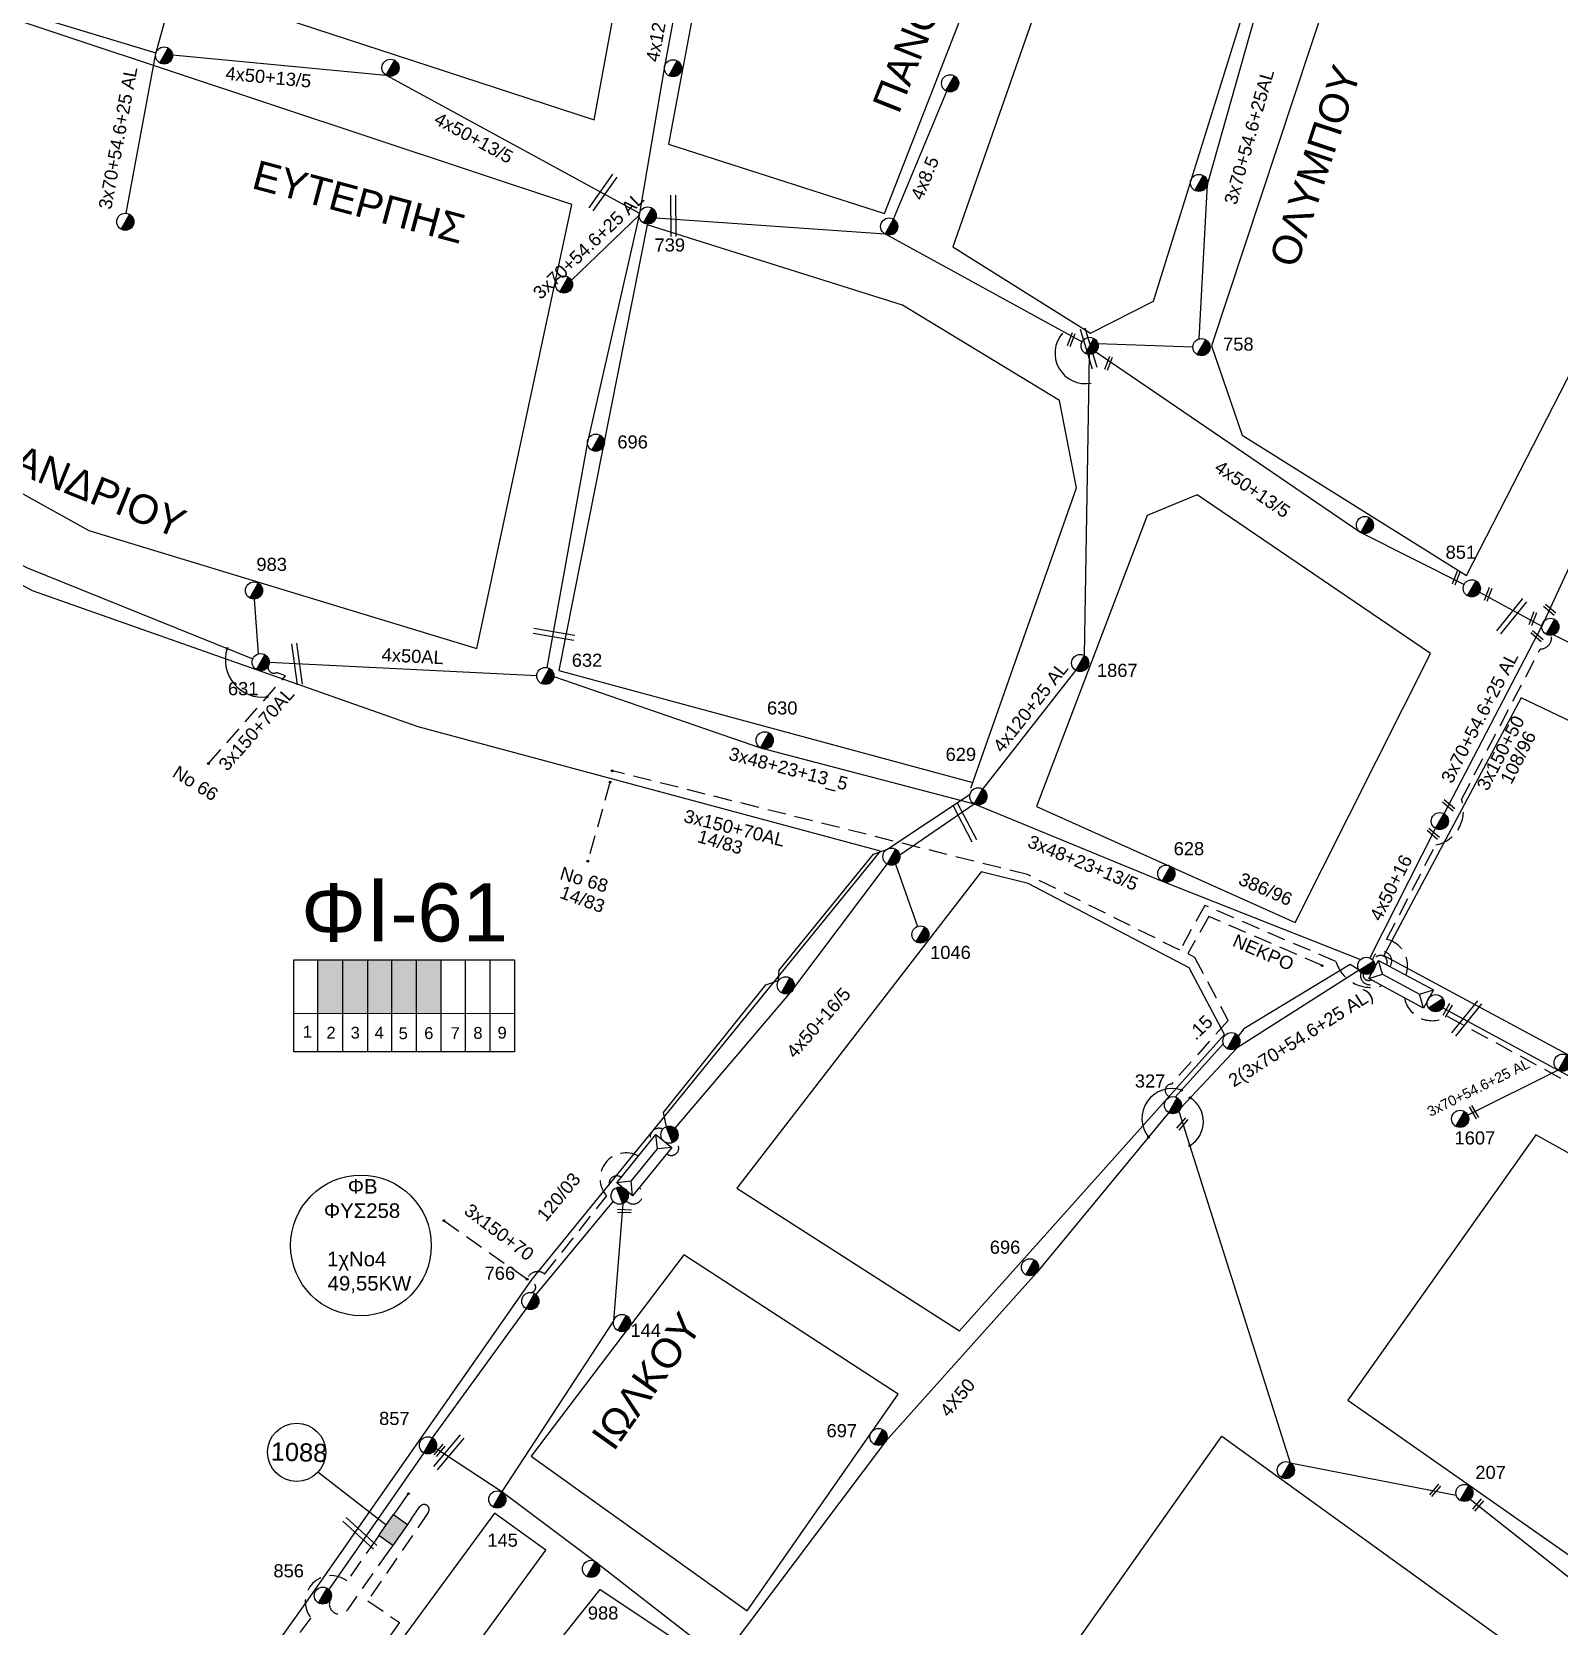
# Model space of a CAD drawing. Header units: millimetres. Extents: x 7477 to 9676, y 1828 to 2857.
# Drawn here: x 7899.8 to 8109.8, y 2323.8 to 2543 of the extents above; entities that cross this region are included whole.
import ezdxf
from ezdxf.enums import TextEntityAlignment as Align

# ---------------------------------------------------------------- set-up
doc = ezdxf.new("R2010")
doc.units = ezdxf.units.MM
doc.linetypes.add('DASHED', pattern=[19.05, 12.7, -6.35])
for name, color, linetype, lineweight in [('3x150+50', 7, 'Continuous', 30), ('3x150+50 XLPE', 7, 'SYN_LINE', 30), ('3x150+70AL', 7, 'DASHED', 30), ('3x48+23', 7, 'Continuous', 30), ('3x48+23+13_5', 7, 'Continuous', 30), ('3X48+38', 7, 'Continuous', 30), ('3x50+35+13_5', 7, 'Continuous', 30), ('3x70+54.6+25 AL', 7, 'SYN_LINE', 30), ('3x82+57+13_5', 7, 'Continuous', 30), ('4x120+25 AL', 7, 'SYN_LINE', 30), ('4x16', 7, 'Continuous', 30), ('4x50', 7, 'Continuous', 30), ('4x50+13_5', 7, 'Continuous', 30), ('4x50+16', 7, 'Continuous', 30), ('4x50+16_5', 7, 'Continuous', 30), ('4x50AL', 7, 'Continuous', 30), ('4x8.5', 7, 'Continuous', 30), ('text διευθύνσεων', 250, 'Continuous', 30), ('ΝΕΚΡΟ', 7, 'DASHED', 30), ('Υπόβαθρο ΔΕΗ', 7, 'Continuous', 30)]:
    doc.layers.add(name, color=color, linetype=linetype, lineweight=lineweight)
for name, color, linetype in [('Link Box 4 Διευθύνσεων', 7, 'Continuous'), ('Pillar OTE', 7, 'Continuous'), ('TEXT ΚΑΛΩΔΙΩΝ', 7, 'Continuous'), ('Άγνωστα', 7, 'Continuous'), ('ΑΓΝΩΣΤΟ ΥΠΟΓΕΙΟ ΚΑΛΩΔΙΟ', 7, 'DASHED'), ('Καλώδια ΧΤ   3x150AL+50CU', 7, 'DASHED'), ('Μηχανική τομή', 7, 'Continuous'), ('Στύλος ΦΜ', 7, 'Continuous'), ('Στύλος ΦΜ @ 1', 7, 'Continuous'), ('Συνδέσεις', 7, 'Continuous'), ('Τομή', 7, 'Continuous'), ('Υποσταθμός εναέριος 2 στύλων', 7, 'Continuous'), ('Υποσταθμός πόλεως', 7, 'Continuous')]:
    doc.layers.add(name, color=color, linetype=linetype)
doc.styles.add('arial', font='ARIAL.TTF')
doc.styles.get("Standard").update_dxf_attribs({"font": 'ARIAL.TTF'})
doc.linetypes.add('SYN_LINE', pattern='A,0.5,-0.0001,["/\\/\\/\\/",Standard,S=0.1,R=0,X=0,Y=-0.05],-0.25', length=0.7501)

# ---------------------------------------------------------------- blocks, each defined once
blk = doc.blocks.new('ΥΠΑΡΧΩΝ ΤΣΙΜΕΝΤΕΝΙΟΣ ΣΤΥΛΟΣ')
at = {"layer": 'Στύλος ΦΜ'}
blk.add_hatch(color=7, dxfattribs=at).paths.add_polyline_path([(-1.29, -2.28, 0.574793), (2.62, 0, 0.268822), (1.3, 2.27)])
at = {"layer": 'Στύλος ΦΜ', "color": 7}
blk.add_line((-1.29, -2.28), (1.3, 2.27), dxfattribs=at)
blk.add_circle((0, 0), 2.62, dxfattribs=at)
at = {"layer": 'Στύλος ΦΜ', "flags": 4}
for tag, p in [('ΑΡΙΘΜΟΣ', (-4.68, 8.05)), ('ΤΥΠΟΣ', (-4.91, 3.03))]:
    blk.add_attdef(tag, p, '', height=4, dxfattribs=at)
blk = doc.blocks.new('LINK BOX 4 ΑΝΑΧΩΡΗΣΕΩΝ')
at = {"layer": 'Link Box 4 Διευθύνσεων', "ltscale": 40}
blk.add_hatch(color=256, dxfattribs=at).paths.add_polyline_path([(-3.54, 0), (-3.54, -4.67), (3.54, -4.67), (3.54, 0)])
for p, q in [((-3.54, 0), (-5.33, 0)), ((5.33, 0), (3.54, 0)), ((-3.54, -4.67), (-5.33, -4.67)), ((5.33, -4.67), (3.54, -4.67))]:
    blk.add_line(p, q, dxfattribs=at)
blk.add_lwpolyline([(-3.54, -4.67), (-3.54, 0), (3.54, 0), (3.54, -4.67)], close=True, dxfattribs=at)
blk = doc.blocks.new('ΥΠΟΣΤΑΘΜΟΣ ΕΝΑΕΡΙΟΣ ΕΠΙ 2 ΣΤΥΛΩΝ')
at = {"layer": 'Υποσταθμός εναέριος 2 στύλων', "linetype": 'Continuous'}
for points in [[(-11.97, -2.11, 0.574793), (-8.45, -0.07, 0.268822), (-9.64, 1.98)], [(9.68, -2.15, 0.574793), (13.19, -0.1, 0.268822), (12.01, 1.95)]]:
    blk.add_hatch(color=256, dxfattribs=at).paths.add_polyline_path(points)
for p, q in [((-11.97, -2.11), (-9.64, 1.98)), ((9.68, -2.15), (12.01, 1.95))]:
    blk.add_line(p, q, dxfattribs=at)
for centre in [(-10.81, -0.07), (10.84, -0.1)]:
    blk.add_circle(centre, 2.36, dxfattribs=at)
at = {"layer": 'Υποσταθμός πόλεως', "linetype": 'Continuous', "ltscale": 40}
blk.add_lwpolyline([(-8.57, 2.82), (8.57, 2.82), (8.57, -2.82), (-8.57, -2.82)], close=True, dxfattribs=at)
for points in [[(-5.75, 0), (-8.57, 2.82)], [(-8.57, -2.82), (-5.75, 0)], [(-5.75, 0), (5.75, 0)], [(5.75, 0), (8.57, 2.82)], [(8.57, -2.82), (5.75, 0)]]:
    blk.add_lwpolyline(points, dxfattribs=at)
at = {"layer": 'Υποσταθμός εναέριος 2 στύλων', "ltscale": 40, "flags": 1}
for tag, p in [('ΜΕΤΑΣΧΗΜΑΤΙΣΜΟΣ', (14.09, 2.51)), ('ΙΣΧΥΣ', (14.07, -0.28)), ('ΑΡΙΘΜΟΣ', (14.19, -3))]:
    blk.add_attdef(tag, p, '', height=1.8, dxfattribs=at)
blk = doc.blocks.new('ΤΟΜΗ')
at = {"layer": 'Τομή', "ltscale": 40}
for p, q in [((-5.68, 0), (17.06, 0)), ((-5.68, -2.77), (17.06, -2.77))]:
    blk.add_line(p, q, dxfattribs=at)
blk = doc.blocks.new('_ΣΥΝΔΕΣΗ')
at = {"layer": 'Συνδέσεις', "linetype": 'SYN_LINE', "ltscale": 40}
blk.add_hatch(color=256, dxfattribs=at).paths.add_polyline_path([(0.5, -0.01, 1), (-0.5, -0.01, 1)])
at = {"layer": 'Συνδέσεις'}
blk.add_circle((0, -0.01), 0.5, dxfattribs=at)
blk = doc.blocks.new('ΜΗΧΑΝΙΚΗ ΤΟΜΗ')
at = {"layer": 'Μηχανική τομή', "ltscale": 40}
for p, q in [((-1.89, 0.78), (5.69, 0.78)), ((-1.89, -0.77), (5.69, -0.77))]:
    blk.add_line(p, q, dxfattribs=at)

msp = doc.modelspace()

# ---------------------------------------------------------------- hatches: boundary and pattern name
at = {"layer": 'Καλώδια ΧΤ   3x150AL+50CU', "linetype": 'DASHED', "lineweight": -3, "ltscale": 0.2}
h = msp.add_hatch(color=151, dxfattribs=at)
h.dxf.hatch_style = 1
h.paths.add_polyline_path([(7942.62, 2415.44), (7939.18, 2415.44), (7939.18, 2408.08), (7942.62, 2408.08)])
h = msp.add_hatch(color=62, dxfattribs=at)
h.dxf.hatch_style = 1
h.paths.add_polyline_path([(7942.62, 2408.08), (7946.06, 2408.07), (7946.06, 2415.44), (7942.62, 2415.44)])
h = msp.add_hatch(color=27, dxfattribs=at)
h.dxf.hatch_style = 1
h.paths.add_polyline_path([(7949.36, 2415.44), (7946.06, 2415.44), (7946.06, 2408.07), (7949.36, 2408.07)])
h = msp.add_hatch(color=1, dxfattribs=at)
h.dxf.hatch_style = 1
h.paths.add_polyline_path([(7952.66, 2415.44), (7949.36, 2415.44), (7949.36, 2408.07), (7952.65, 2408.07)])
h = msp.add_hatch(color=173, dxfattribs=at)
h.dxf.hatch_style = 1
h.paths.add_polyline_path([(7956.04, 2415.43), (7952.74, 2415.43), (7952.74, 2408.07), (7956.04, 2408.06)])

# ---------------------------------------------------------------- linework, layer by layer
at = {"lineweight": -3, "ltscale": 0.2}
msp.add_circle((7945.09, 2376.16), 9.67, dxfattribs=at)
at = {"layer": '3x150+50', "color": 133, "linetype": 'DASHED', "lineweight": -3, "ltscale": 0.2}
for points in [[(8088.77, 2413.32, 0.450208), (8086.12, 2418.25), (8092.87, 2431.23, 0.457337), (8096.41, 2437.49), (8107.25, 2458.17, 0.462716), (8108.79, 2460.05, -164.049688)], [(7979.76, 2383.74, -1.059766), (7980.87, 2385.53, -114.176602)]]:
    msp.add_lwpolyline(points, format="xyb", dxfattribs=at)
at = {"layer": '3x150+50', "color": 173, "linetype": 'DASHED', "lineweight": -3, "ltscale": 0.2}
msp.add_lwpolyline([(7986.62, 2392.15, 0.68891), (7984.94, 2390.52, -1.008175)], format="xyb", dxfattribs=at)
at = {"layer": '3x150+50', "color": 62, "linetype": 'DASHED', "lineweight": -3, "ltscale": 0.2}
msp.add_lwpolyline([(7988.23, 2390.45, -1.11274), (7987.13, 2388.76, 1.129563)], format="xyb", dxfattribs=at)
at = {"layer": '3x150+50', "color": 1, "linetype": 'DASHED', "lineweight": -3, "ltscale": 0.2}
msp.add_lwpolyline([(7967.94, 2371.53, -0.518515), (7970.35, 2372.22), (7978.88, 2382.96, -0.843403), (7983.25, 2388.45, -2888.300297)], format="xyb", dxfattribs=at)
at = {"layer": '3x150+50', "color": 27, "linetype": 'DASHED', "lineweight": -3, "ltscale": 0.2}
msp.add_lwpolyline([(7981.59, 2382.26, 1.060525), (7983.35, 2384.11, 16.792391)], format="xyb", dxfattribs=at)
at = {"layer": '3x150+50 XLPE', "color": 151, "linetype": 'DASHED', "lineweight": -3, "ltscale": 0.2}
msp.add_lwpolyline([(7950.1, 2339.87), (7951.62, 2342.03)], dxfattribs=at)
for points in [[(7952.01, 2338.53), (7953.21, 2340.24, -1), (7954.34, 2339.44), (7946.03, 2327.3), (7950.38, 2324.32), (7935.82, 2303.56), (7948.42, 2295.31, 0.932614), (7949.68, 2292.9, -52.608894)], [(7948.94, 2334.17), (7943.22, 2326.06, -0.914851), (7940.87, 2327.42, 5.668323)]]:
    msp.add_lwpolyline(points, format="xyb", dxfattribs=at)
at = {"layer": '3x150+50 XLPE', "color": 6, "linetype": 'DASHED', "lineweight": -3, "ltscale": 0.2}
msp.add_lwpolyline([(7947.29, 2335.88), (7943.16, 2330.02, 0.882475), (7938.2, 2324.97), (7900.61, 2273.16), (7885.16, 2263.98), (7883.73, 2266.4), (7875.28, 2261.92), (7876.03, 2258.84, -0.510277), (7874.44, 2257.42, -1.541387)], format="xyb", dxfattribs=at)
at = {"layer": '3x150+70AL', "color": 133, "linetype": 'DASHED', "lineweight": -3, "ltscale": 0.2}
msp.add_lwpolyline([(7924.13, 2442.43), (7934.72, 2454.47), (7933.48, 2454.93, -0.63419), (7932.34, 2455.8, -3.760186)], format="xyb", dxfattribs=at)
at = {"layer": '3x150+70AL', "color": 1, "linetype": 'DASHED', "lineweight": -3, "ltscale": 0.2}
for points in [[(8085.5, 2411.88, -0.416334), (8079.14, 2415.2), (8061.11, 2422.92), (8057.69, 2416.74), (8036.76, 2427.15), (7979.67, 2441.41)], [(7956.47, 2379.58), (7969.01, 2370.78, -0.593147), (7968.42, 2369.69, -1.03177)]]:
    msp.add_lwpolyline(points, format="xyb", dxfattribs=at)
msp.add_lwpolyline([(7979.33, 2439.8), (7976.32, 2429.07)], dxfattribs=at)
at = {"layer": '3x150+70AL', "color": 5, "linetype": 'DASHED', "lineweight": -3, "ltscale": 0.2}
msp.add_lwpolyline([(8084.19, 2415.42, -1.285493), (8086.58, 2414.5, 85.798907)], format="xyb", dxfattribs=at)
at = {"layer": '3x150+70AL', "color": 2, "linetype": 'DASHED', "lineweight": -3, "ltscale": 0.2}
msp.add_lwpolyline([(8084.33, 2415.23, -1.129067), (8086.14, 2414.74, -0.91445)], format="xyb", dxfattribs=at)
at = {"layer": '3x150+70AL', "color": 27, "linetype": 'DASHED', "lineweight": -3, "ltscale": 0.2}
msp.add_lwpolyline([(8082.6, 2413.69, 0.783317), (8084.65, 2412.34, 0.070084)], format="xyb", dxfattribs=at)
at = {"layer": '3x150+70AL', "color": 6, "linetype": 'DASHED', "lineweight": -3, "ltscale": 0.2}
msp.add_lwpolyline([(8082.9, 2413.52, 0.627305), (8084.01, 2412.69, -0.600991)], format="xyb", dxfattribs=at)
at = {"layer": '3x48+23', "color": 133, "linetype": 'Continuous', "lineweight": -3, "ltscale": 0.2}
msp.add_lwpolyline([(7853.98, 2492.45), (7879.56, 2480.11), (7899.11, 2469.39), (7930.22, 2456.81)], dxfattribs=at)
at = {"layer": '3x48+23+13_5', "color": 6, "linetype": 'Continuous', "lineweight": -3, "ltscale": 0.2}
msp.add_lwpolyline([(7971.63, 2454.41), (8000.02, 2444.6), (8029.4, 2436.88), (8055.25, 2426.26), (8082.53, 2415.47)], dxfattribs=at)
at = {"layer": '3X48+38', "color": 27, "linetype": 'Continuous', "lineweight": -3, "ltscale": 0.2}
msp.add_lwpolyline([(8109.11, 2460.14), (8143.25, 2443.19), (8158.2, 2435.76), (8175.57, 2427.82), (8207.76, 2412.6), (8233.11, 2401.53)], dxfattribs=at)
at = {"layer": '3x50+35+13_5', "color": 85, "linetype": 'Continuous', "lineweight": -3, "ltscale": 0.2}
msp.add_lwpolyline([(8093.84, 2408.83), (8109.73, 2400.27), (8143.11, 2382.18), (8180.87, 2361.68), (8208.83, 2347.85)], dxfattribs=at)
at = {"layer": '3x70+54.6+25 AL', "color": 62, "linetype": 'SYN_LINE', "lineweight": -3, "ltscale": 15}
msp.add_lwpolyline([(7912.81, 2518.09), (7916.87, 2540.04), (7922.55, 2560.49), (7926.71, 2573.6)], dxfattribs=at)
at = {"layer": '3x70+54.6+25 AL', "color": 133, "linetype": 'SYN_LINE', "lineweight": -3, "ltscale": 15}
msp.add_lwpolyline([(8060.33, 2500.81), (8061.49, 2522.06), (8068.08, 2545.37)], dxfattribs=at)
at = {"layer": '3x70+54.6+25 AL', "color": 2, "linetype": 'SYN_LINE', "lineweight": -3, "ltscale": 15}
for points in [[(7974.02, 2508.91), (7983.35, 2517.84)], [(8082.34, 2413.99), (8065.55, 2403.35)]]:
    msp.add_lwpolyline(points, dxfattribs=at)
at = {"layer": '3x70+54.6+25 AL', "color": 27, "linetype": 'SYN_LINE', "lineweight": -3, "ltscale": 15}
for points in [[(8128.33, 2509.69), (8118.26, 2484.71), (8107.47, 2461.31)], [(8094.02, 2435.53), (8107.47, 2461.31)], [(7981.1, 2381.9), (7979.84, 2365.77), (7964.42, 2342.24)]]:
    msp.add_lwpolyline(points, dxfattribs=at)
at = {"layer": '3x70+54.6+25 AL', "color": 5, "linetype": 'SYN_LINE', "lineweight": -3, "ltscale": 15}
msp.add_lwpolyline([(8082.34, 2413.99), (8081.09, 2414.77), (8066.5, 2405.93), (8065.72, 2404.94)], dxfattribs=at)
at = {"layer": '3x70+54.6+25 AL', "color": 5, "linetype": 'SYN_LINE', "lineweight": -3, "ltscale": 10}
msp.add_lwpolyline([(8063.66, 2403.87), (8057.08, 2396.58)], dxfattribs=at)
at = {"layer": '3x70+54.6+25 AL', "color": 2, "linetype": 'SYN_LINE', "lineweight": -3, "ltscale": 10}
msp.add_lwpolyline([(8065.55, 2403.35), (8065.55, 2403.35), (8057.88, 2395.13)], dxfattribs=at)
at = {"layer": '3x70+54.6+25 AL', "color": 85, "linetype": 'SYN_LINE', "lineweight": -3, "ltscale": 15}
msp.add_lwpolyline([(8109.73, 2400.27), (8097.29, 2394.09)], dxfattribs=at)
at = {"layer": '3x82+57+13_5', "color": 2, "linetype": 'Continuous', "lineweight": -3, "ltscale": 0.2}
for points in [[(8057.57, 2394.61), (8072.84, 2346.27), (8095.68, 2341.81)], [(8097.63, 2341.28), (8119.68, 2323.81)]]:
    msp.add_lwpolyline(points, dxfattribs=at)
at = {"layer": '3x82+57+13_5', "color": 27, "linetype": 'Continuous', "lineweight": -3, "ltscale": 0.2}
msp.add_lwpolyline([(7955.41, 2348.26), (7964.47, 2342.32), (7977.3, 2332.71), (7993.82, 2319.81)], dxfattribs=at)
at = {"layer": '4x120+25 AL', "color": 2, "linetype": 'SYN_LINE', "lineweight": -3, "ltscale": 15}
for points in [[(7995.96, 2581.65), (7992.64, 2569.4), (7989.89, 2554.85), (7986.84, 2538.26), (7983.35, 2517.84)], [(7983.35, 2517.84), (7976.23, 2486.62), (7970.66, 2455.63)]]:
    msp.add_lwpolyline(points, dxfattribs=at)
at = {"layer": '4x120+25 AL', "color": 133, "linetype": 'SYN_LINE', "lineweight": -3, "ltscale": 15}
msp.add_lwpolyline([(8046.42, 2500.2), (8059.48, 2499.72)], dxfattribs=at)
at = {"layer": '4x120+25 AL', "color": 173, "linetype": 'SYN_LINE', "lineweight": -3, "ltscale": 15}
for points in [[(8044.58, 2457.26), (8045.27, 2498.68)], [(8030.58, 2438.92), (8043.41, 2455.22)], [(7987.09, 2392.48), (7986.69, 2394.43), (8000.75, 2412.01), (8002.51, 2412.57), (8002.61, 2414), (8015.57, 2429.95), (8017.4, 2430.62), (8028.84, 2438.22)]]:
    msp.add_lwpolyline(points, dxfattribs=at)
at = {"layer": '4x16', "color": 62, "linetype": 'Continuous', "lineweight": -3, "ltscale": 0.2}
msp.add_lwpolyline([(8018.58, 2428.58), (8021.62, 2420.02)], dxfattribs=at)
at = {"layer": '4x50', "color": 5, "linetype": 'Continuous', "lineweight": -3, "ltscale": 0.2}
msp.add_lwpolyline([(8056.16, 2394.42), (8037.99, 2372.41), (8017.24, 2349.18), (7995.32, 2320.11)], dxfattribs=at)
at = {"layer": '4x50+13_5', "color": 62, "linetype": 'Continuous', "lineweight": -3, "ltscale": 0.2}
for points in [[(7891.62, 2547.82), (7916.9, 2540.17)], [(7919.2, 2539.87), (7948.57, 2537.07), (7983.39, 2518.12)]]:
    msp.add_lwpolyline(points, dxfattribs=at)
at = {"layer": '4x50+13_5', "color": 173, "linetype": 'Continuous', "lineweight": -3, "ltscale": 0.2}
msp.add_lwpolyline([(7985.65, 2517.45), (8017.15, 2515.24), (8044.26, 2500.42)], dxfattribs=at)
at = {"layer": '4x50+13_5', "color": 133, "linetype": 'Continuous', "lineweight": -3, "ltscale": 0.2}
for points in [[(8046.15, 2499.05), (8082.56, 2474.2), (8096.78, 2467.04)], [(8098.89, 2465.98), (8107.47, 2461.31)]]:
    msp.add_lwpolyline(points, dxfattribs=at)
at = {"layer": '4x50+13_5', "color": 151, "linetype": 'Continuous', "lineweight": -3, "ltscale": 0.2}
for points in [[(7979.75, 2382.26), (7969.14, 2369.42)], [(7967.81, 2367.49), (7954.9, 2349.71)], [(7953.73, 2347.66), (7940.67, 2328.86)]]:
    msp.add_lwpolyline(points, dxfattribs=at)
at = {"layer": '4x50+16', "color": 27, "linetype": 'Continuous', "lineweight": -3, "ltscale": 0.2}
msp.add_lwpolyline([(8083.82, 2415.68), (8092.86, 2433.49)], dxfattribs=at)
at = {"layer": '4x50+16_5', "color": 62, "linetype": 'Continuous', "lineweight": -3, "ltscale": 0.2}
for points in [[(8019.18, 2429.88), (8029.4, 2436.88)], [(7988.29, 2392.27), (8004.21, 2410.99), (8017.45, 2428.6)]]:
    msp.add_lwpolyline(points, dxfattribs=at)
at = {"layer": '4x50AL', "color": 133, "linetype": 'Continuous', "lineweight": -3, "ltscale": 0.2}
msp.add_lwpolyline([(7931.02, 2457.51), (7930.46, 2465.03)], dxfattribs=at)
at = {"layer": '4x50AL', "color": 6, "linetype": 'Continuous', "lineweight": -3, "ltscale": 0.2}
msp.add_lwpolyline([(7932.49, 2456.38), (7969.28, 2454.53)], dxfattribs=at)
at = {"layer": '4x8.5', "color": 173, "linetype": 'Continuous', "lineweight": -3, "ltscale": 0.2}
msp.add_lwpolyline([(8018.31, 2517.28), (8025.65, 2534.87)], dxfattribs=at)
at = {"layer": 'Pillar OTE', "lineweight": -3, "ltscale": 40}
for points in [[(7935.85, 2402.8), (7935.85, 2415.44), (7966.19, 2415.44), (7966.19, 2402.77), (7935.85, 2402.8)], [(7939.18, 2402.8), (7939.18, 2415.44)], [(7942.62, 2402.8), (7942.62, 2415.44)], [(7946.06, 2402.79), (7946.06, 2415.44)], [(7949.36, 2402.79), (7949.36, 2415.44)], [(7952.74, 2402.79), (7952.74, 2415.44)], [(7956.14, 2402.78), (7956.14, 2415.44)], [(7959.48, 2402.78), (7959.48, 2415.44)], [(7962.87, 2402.78), (7962.87, 2415.44)], [(7935.85, 2408.08), (7966.19, 2408.05)]]:
    msp.add_lwpolyline(points, dxfattribs=at)
at = {"layer": 'Άγνωστα', "linetype": 'Continuous', "ltscale": 0.2}
msp.add_arc((8044.7, 2498.85), 4.18, 138.6156, 280.9018, dxfattribs=at)
at = {"layer": 'ΑΓΝΩΣΤΟ ΥΠΟΓΕΙΟ ΚΑΛΩΔΙΟ', "color": 85, "linetype": 'DASHED', "lineweight": -3, "ltscale": 0.2}
msp.add_lwpolyline([(8088.58, 2410.22, 0.538103), (8094.44, 2407.69), (8140.13, 2382.79, 0.535113), (8143.11, 2382.18, -102.691025)], format="xyb", dxfattribs=at)
at = {"layer": 'ΝΕΚΡΟ', "color": 7, "linetype": 'DASHED', "lineweight": -3, "ltscale": 0.2}
msp.add_lwpolyline([(8077.26, 2414.63), (8061.67, 2421.41), (8058.8, 2416.29), (8059.69, 2415.81), (8064.31, 2407.12)], dxfattribs=at)
msp.add_lwpolyline([(8064.32, 2407.1), (8056.54, 2398.35, 0.958519), (8056.48, 2396.6, 5.139037)], format="xyb", dxfattribs=at)
at = {"layer": 'Υπόβαθρο ΔΕΗ', "lineweight": -3}
for points in [[(7986.9, 2583.9), (7985.39, 2585.39), (7984.31, 2587.05), (7982.75, 2589.71), (7981.67, 2592.17), (7981, 2594.26), (7980.75, 2595.58), (7980.21, 2597.65), (7906.89, 2628.08), (7906.89, 2628.08), (7901.69, 2625.18), (7904.61, 2613.14), (7893.47, 2558.32), (7977.17, 2530.94)], [(8142.23, 2568.01), (8011.97, 2589.43), (8008.52, 2586.67), (8004.2, 2583.84), (8002.21, 2582.91), (8001.51, 2582.65), (8000.11, 2582.11), (7999.26, 2581.88), (7997.49, 2581.6), (7997.49, 2581.6), (7987.37, 2527.59), (8017.06, 2518.04), (8033.74, 2560.75), (8080.09, 2554.47), (8062.06, 2499.88), (8066.25, 2487.58), (8097.1, 2468.27), (8137.57, 2547.19)], [(8067.07, 2547.83), (8039.58, 2550.95), (8026.49, 2513.46), (8045.39, 2501.62), (8054.08, 2506.01)], [(7974.07, 2519.29), (7891.41, 2546.75), (7884.67, 2512.61), (7864.14, 2498.62), (7907.69, 2474.48), (7961.01, 2458.23)], [(8016.51, 2430.38), (7952.95, 2447.48), (7899.95, 2466.19), (7899.95, 2466.19), (7853.52, 2491.55), (7853.52, 2491.55), (7810.4, 2465.02), (7885.73, 2265.95), (7899.67, 2273.81), (7937.48, 2326.92), (7968.65, 2371.5), (8016.51, 2430.38)], [(8092.16, 2457.55), (8060.07, 2479.39), (8053.18, 2476.55), (8037.96, 2436.5), (8073.57, 2420.58)], [(8230.25, 2391.49), (8104.64, 2451.47), (8085.75, 2416.04), (8208.87, 2349.76)], [(8058.95, 2414.34), (8036.82, 2425.92), (8030.37, 2427.55), (7996.76, 2384.02), (8027.4, 2364.4), (8063.83, 2405.16)], [(8139.67, 2372.96), (8106.66, 2391.36), (8080.79, 2354.9), (8111.23, 2333.56)], [(8018.97, 2355.72), (7989.49, 2374.87), (7968.51, 2347.19), (7998.18, 2325.92)], [(8063.45, 2349.91), (8102.54, 2321.72), (8069.72, 2275.14), (8030.23, 2302.86)], [(7893.18, 2243.8), (7897.08, 2232.91), (7944.23, 2298.26), (7970.53, 2334.27), (7963.45, 2339.34)], [(7959.61, 2305.86), (7951.15, 2294.64), (7968.19, 2282.66), (7992.85, 2318.89), (7977.96, 2328.87)]]:
    msp.add_lwpolyline(points, close=True, dxfattribs=at)
for points in [[(8028.94, 2439.05), (8043.48, 2480.34), (8041.14, 2492.36), (8019.55, 2505.45), (7984.45, 2516.5), (7972.31, 2455.2), (8029.21, 2439.8)], [(7948.57, 2337.7), (7939.16, 2344.97)]]:
    msp.add_lwpolyline(points, dxfattribs=at)
msp.add_circle((7936.26, 2347.72), 4, dxfattribs=at)
for centre, radius, start, end in [((7931.58, 2456.68), 5.14, 162.3395, 276.778), ((8056.6, 2393.61), 4.12, 71.1539, 218.5298), ((8057.08, 2393.19), 3.85, 300.9067, 58.0682)]:
    msp.add_arc(centre, radius, start, end, dxfattribs=at)

# ---------------------------------------------------------------- block references
at = {"layer": 'Link Box 4 Διευθύνσεων', "lineweight": -3, "xscale": 0.5, "yscale": 0.5, "zscale": 0.5, "rotation": 54.82563664688864}
msp.add_blockref('LINK BOX 4 ΑΝΑΧΩΡΗΣΕΩΝ', (7948.57, 2337.7), dxfattribs=at)
at = {"layer": 'Μηχανική τομή', "lineweight": -3, "zscale": 0.4999999999999997}
for p, xscale, yscale, rotation in [((8042.9, 2501.13), 0.2499999999999458, 0.2499999999999458, 248.9365260926364), ((8048.02, 2497.87), 0.2499999999999458, 0.2499999999999458, 248.9365260926364), ((8095.84, 2468.35), 0.2499999999999458, 0.2499999999999458, 248.9365260926364), ((8100.22, 2466.12), 0.2499999999999458, 0.2499999999999458, 248.9365260926364), ((8108.92, 2463.24), 0.2499999999999463, 0.2499999999999463, 139.9647023174005), ((8106.38, 2462.76), 0.2499999999999458, 0.2499999999999458, 248.9365260926364), ((8107.15, 2459.61), 0.2499999999999463, 0.2499999999999463, 139.9647023174005), ((8095.02, 2436.35), 0.2499999999999463, 0.2499999999999463, 139.9647023174005), ((8092.89, 2432.43), 0.2499999999999463, 0.2499999999999463, 139.9647023174005), ((8094.72, 2408.9), 0.2499999999999462, 0.2499999999999462, 240.3996471379264), ((8097.87, 2394.89), 0.2499999999999462, 0.2499999999999462, 300.799294275847), ((8058.32, 2393.23), 0.2499999999999463, 0.2499999999999463, 229.4170156467401), ((7980.85, 2380.93), 0.2499999999999462, 0.2499999999999462, 357.7660761901827), ((7956.19, 2348.34), 0.2499999999999463, 0.2499999999999463, 229.4170156467401), ((8093.09, 2342.84), 0.2499999999999463, 0.2499999999999463, 229.4170156467401), ((8098.98, 2340.83), 0.2499999999999463, 0.2499999999999463, 229.4170156467401)]:
    msp.add_blockref('ΜΗΧΑΝΙΚΗ ΤΟΜΗ', p, dxfattribs=dict(at, xscale=xscale, yscale=yscale, rotation=rotation))
at = {"layer": 'Στύλος ΦΜ @ 1', "lineweight": -3, "ltscale": 40, "xscale": 0.4499999999998181, "yscale": 0.4499999999998181, "zscale": 0.4499999999998181}
for p in [(7918.02, 2539.79), (7949.15, 2538.1), (7988, 2538.03), (8026.1, 2535.96), (8060.32, 2522.26), (7912.69, 2516.92), (8017.73, 2516.26), (7973.01, 2508.29), (8045.29, 2499.85), (8083.14, 2475.22), (8108.64, 2461.22), (8093.44, 2434.51), (8018.03, 2429.62), (8003.5, 2411.93), (8064.78, 2404.24), (8072.26, 2345.25)]:
    msp.add_blockref('ΥΠΑΡΧΩΝ ΤΣΙΜΕΝΤΕΝΙΟΣ ΣΤΥΛΟΣ', p, dxfattribs=at)
at = {"layer": 'Στύλος ΦΜ @ 1', "lineweight": -3, "ltscale": 40}
ref = msp.add_blockref('ΥΠΑΡΧΩΝ ΤΣΙΜΕΝΤΕΝΙΟΣ ΣΤΥΛΟΣ', (7984.52, 2517.78), dxfattribs=dict(at, xscale=0.4499999999998904, yscale=0.4499999999998904, zscale=0.4499999999998904))
ref.add_attrib('ΑΡΙΘΜΟΣ', '739', (7985.46, 2512.83), dxfattribs={"layer": 'Στύλος ΦΜ', "height": 1.8, "flags": 4})
ref = msp.add_blockref('ΥΠΑΡΧΩΝ ΤΣΙΜΕΝΤΕΝΙΟΣ ΣΤΥΛΟΣ', (8060.66, 2499.68), dxfattribs=dict(at, xscale=0.449999999999739, yscale=0.449999999999739, zscale=0.449999999999739))
ref.add_attrib('ΤΥΠΟΣ', '758', (8063.64, 2499.2), dxfattribs={"layer": 'Στύλος ΦΜ', "height": 1.8, "rotation": 360, "flags": 4})
ref = msp.add_blockref('ΥΠΑΡΧΩΝ ΤΣΙΜΕΝΤΕΝΙΟΣ ΣΤΥΛΟΣ', (7977.4, 2486.55), dxfattribs=dict(at, xscale=0.4499999999997679, yscale=0.4499999999997679, zscale=0.4499999999997679))
ref.add_attrib('ΤΥΠΟΣ', '696', (7980.35, 2485.75), dxfattribs={"layer": 'Στύλος ΦΜ', "height": 1.8, "flags": 4})
ref = msp.add_blockref('ΥΠΑΡΧΩΝ ΤΣΙΜΕΝΤΕΝΙΟΣ ΣΤΥΛΟΣ', (7930.38, 2466.21), dxfattribs=dict(at, xscale=0.4499999999998024, yscale=0.4499999999998024, zscale=0.4499999999998024))
ref.add_attrib('ΤΥΠΟΣ', '983', (7930.72, 2468.91), dxfattribs={"layer": 'Στύλος ΦΜ', "height": 1.8, "rotation": 360, "flags": 4})
ref = msp.add_blockref('ΥΠΑΡΧΩΝ ΤΣΙΜΕΝΤΕΝΙΟΣ ΣΤΥΛΟΣ', (8097.83, 2466.51), dxfattribs=dict(at, xscale=0.4499999999997873, yscale=0.4499999999997873, zscale=0.4499999999997873))
ref.add_attrib('ΤΥΠΟΣ', '851', (8094.23, 2470.58), dxfattribs={"layer": 'Στύλος ΦΜ', "height": 1.8, "flags": 4})
ref = msp.add_blockref('ΥΠΑΡΧΩΝ ΤΣΙΜΕΝΤΕΝΙΟΣ ΣΤΥΛΟΣ', (7931.31, 2456.37), dxfattribs=dict(at, xscale=0.4499999999998162, yscale=0.4499999999998162, zscale=0.4499999999998162))
ref.add_attrib('ΤΥΠΟΣ', '631', (7926.8, 2451.82), dxfattribs={"layer": 'Στύλος ΦΜ', "height": 1.8, "flags": 4})
ref = msp.add_blockref('ΥΠΑΡΧΩΝ ΤΣΙΜΕΝΤΕΝΙΟΣ ΣΤΥΛΟΣ', (7970.45, 2454.47), dxfattribs=dict(at, xscale=0.4499999999998416, yscale=0.4499999999998416, zscale=0.4499999999998416))
ref.add_attrib('ΤΥΠΟΣ', '632', (7974.08, 2455.73), dxfattribs={"layer": 'Στύλος ΦΜ', "height": 1.8, "rotation": 360, "flags": 4})
ref = msp.add_blockref('ΥΠΑΡΧΩΝ ΤΣΙΜΕΝΤΕΝΙΟΣ ΣΤΥΛΟΣ', (8043.99, 2456.24), dxfattribs=dict(at, xscale=0.4499999999998106, yscale=0.4499999999998106, zscale=0.4499999999998106))
ref.add_attrib('ΤΥΠΟΣ', '1867', (8046.29, 2454.34), dxfattribs={"layer": 'Στύλος ΦΜ', "height": 1.8, "flags": 4})
ref = msp.add_blockref('ΥΠΑΡΧΩΝ ΤΣΙΜΕΝΤΕΝΙΟΣ ΣΤΥΛΟΣ', (8000.61, 2445.62), dxfattribs=dict(at, xscale=0.4499999999998603, yscale=0.4499999999998603, zscale=0.4499999999998603))
ref.add_attrib('ΤΥΠΟΣ', '630', (8000.92, 2449.17), dxfattribs={"layer": 'Στύλος ΦΜ', "height": 1.8, "flags": 4})
ref = msp.add_blockref('ΥΠΑΡΧΩΝ ΤΣΙΜΕΝΤΕΝΙΟΣ ΣΤΥΛΟΣ', (8029.98, 2437.91), dxfattribs=dict(at, xscale=0.44999999999982, yscale=0.44999999999982, zscale=0.44999999999982))
ref.add_attrib('ΤΥΠΟΣ', '629', (8025.48, 2442.79), dxfattribs={"layer": 'Στύλος ΦΜ', "height": 1.8, "flags": 4})
ref = msp.add_blockref('ΥΠΑΡΧΩΝ ΤΣΙΜΕΝΤΕΝΙΟΣ ΣΤΥΛΟΣ', (8055.83, 2427.28), dxfattribs=dict(at, xscale=0.4499999999998436, yscale=0.4499999999998436, zscale=0.4499999999998436))
ref.add_attrib('ΤΥΠΟΣ', '628', (8056.84, 2429.82), dxfattribs={"layer": 'Στύλος ΦΜ', "height": 1.8, "flags": 4})
ref = msp.add_blockref('ΥΠΑΡΧΩΝ ΤΣΙΜΕΝΤΕΝΙΟΣ ΣΤΥΛΟΣ', (8022.02, 2418.91), dxfattribs=dict(at, xscale=0.4499999999998995, yscale=0.4499999999998995, zscale=0.4499999999998995))
ref.add_attrib('ΤΥΠΟΣ', '1046', (8023.35, 2415.55), dxfattribs={"layer": 'Στύλος ΦΜ', "height": 1.8, "flags": 4})
ref = msp.add_blockref('ΥΠΑΡΧΩΝ ΤΣΙΜΕΝΤΕΝΙΟΣ ΣΤΥΛΟΣ', (8110.32, 2401.29), dxfattribs=dict(at, xscale=0.4499999999997925, yscale=0.4499999999997925, zscale=0.4499999999997925))
ref.add_attrib('ΑΡΙΘΜΟΣ', '609', (8111.41, 2403.33), dxfattribs={"layer": 'Στύλος ΦΜ', "height": 1.8, "flags": 4})
ref = msp.add_blockref('ΥΠΑΡΧΩΝ ΤΣΙΜΕΝΤΕΝΙΟΣ ΣΤΥΛΟΣ', (8056.74, 2395.45), dxfattribs=dict(at, xscale=0.4499999999999149, yscale=0.4499999999999149, zscale=0.4499999999999149))
ref.add_attrib('ΤΥΠΟΣ', '327', (8051.5, 2397.87), dxfattribs={"layer": 'Στύλος ΦΜ', "height": 1.8, "flags": 4})
ref = msp.add_blockref('ΥΠΑΡΧΩΝ ΤΣΙΜΕΝΤΕΝΙΟΣ ΣΤΥΛΟΣ', (8096.23, 2393.56), dxfattribs=dict(at, xscale=0.449999999999818, yscale=0.449999999999818, zscale=0.449999999999818))
ref.add_attrib('ΑΡΙΘΜΟΣ', '1607', (8095.46, 2390.04), dxfattribs={"layer": 'Στύλος ΦΜ', "height": 1.8, "rotation": 360, "flags": 4})
ref = msp.add_blockref('ΥΠΑΡΧΩΝ ΤΣΙΜΕΝΤΕΝΙΟΣ ΣΤΥΛΟΣ', (8037.08, 2373.16), dxfattribs=dict(at, xscale=0.4499999999999149, yscale=0.4499999999999149, zscale=0.4499999999999149))
ref.add_attrib('ΑΡΙΘΜΟΣ', '696', (8031.56, 2375.02), dxfattribs={"layer": 'Στύλος ΦΜ', "height": 1.8, "flags": 4})
ref = msp.add_blockref('ΥΠΑΡΧΩΝ ΤΣΙΜΕΝΤΕΝΙΟΣ ΣΤΥΛΟΣ', (7968.39, 2368.51), dxfattribs=dict(at, xscale=0.44999999999981, yscale=0.44999999999981, zscale=0.44999999999981))
ref.add_attrib('ΤΥΠΟΣ', '766', (7962.09, 2371.44), dxfattribs={"layer": 'Στύλος ΦΜ', "height": 1.8, "flags": 4})
ref = msp.add_blockref('ΥΠΑΡΧΩΝ ΤΣΙΜΕΝΤΕΝΙΟΣ ΣΤΥΛΟΣ', (7980.99, 2365.49), dxfattribs=dict(at, xscale=0.4499999999998565, yscale=0.4499999999998565, zscale=0.4499999999998565))
ref.add_attrib('ΤΥΠΟΣ', '144', (7982.15, 2363.59), dxfattribs={"layer": 'Στύλος ΦΜ', "height": 1.8, "rotation": 360, "flags": 4})
ref = msp.add_blockref('ΥΠΑΡΧΩΝ ΤΣΙΜΕΝΤΕΝΙΟΣ ΣΤΥΛΟΣ', (7954.31, 2348.68), dxfattribs=dict(at, xscale=0.44999999999981, yscale=0.44999999999981, zscale=0.44999999999981))
ref.add_attrib('ΤΥΠΟΣ', '857', (7947.59, 2351.47), dxfattribs={"layer": 'Στύλος ΦΜ', "height": 1.8, "flags": 4})
ref = msp.add_blockref('ΥΠΑΡΧΩΝ ΤΣΙΜΕΝΤΕΝΙΟΣ ΣΤΥΛΟΣ', (8016.26, 2349.83), dxfattribs=dict(at, xscale=0.4499999999998565, yscale=0.4499999999998565, zscale=0.4499999999998565))
ref.add_attrib('ΤΥΠΟΣ', '697', (8009.11, 2349.79), dxfattribs={"layer": 'Στύλος ΦΜ', "height": 1.8, "rotation": 360, "flags": 4})
ref = msp.add_blockref('ΥΠΑΡΧΩΝ ΤΣΙΜΕΝΤΕΝΙΟΣ ΣΤΥΛΟΣ', (8096.82, 2342.13), dxfattribs=dict(at, xscale=0.4499999999998264, yscale=0.4499999999998264, zscale=0.4499999999998264))
ref.add_attrib('ΤΥΠΟΣ', '207', (8098.32, 2344.05), dxfattribs={"layer": 'Στύλος ΦΜ', "height": 1.8, "rotation": 360, "flags": 4})
ref = msp.add_blockref('ΥΠΑΡΧΩΝ ΤΣΙΜΕΝΤΕΝΙΟΣ ΣΤΥΛΟΣ', (7963.84, 2341.22), dxfattribs=dict(at, xscale=0.4499999999998363, yscale=0.4499999999998363, zscale=0.4499999999998363))
ref.add_attrib('ΤΥΠΟΣ', '145', (7962.47, 2334.73), dxfattribs={"layer": 'Στύλος ΦΜ', "height": 1.8, "flags": 4})
ref = msp.add_blockref('ΥΠΑΡΧΩΝ ΤΣΙΜΕΝΤΕΝΙΟΣ ΣΤΥΛΟΣ', (7976.72, 2331.68), dxfattribs=dict(at, xscale=0.4499999999997724, yscale=0.4499999999997724, zscale=0.4499999999997724))
ref.add_attrib('ΑΡΙΘΜΟΣ', '988', (7976.29, 2324.72), dxfattribs={"layer": 'Στύλος ΦΜ', "height": 1.8, "flags": 4})
ref = msp.add_blockref('ΥΠΑΡΧΩΝ ΤΣΙΜΕΝΤΕΝΙΟΣ ΣΤΥΛΟΣ', (7939.85, 2328.01), dxfattribs=dict(at, xscale=0.4499999999997769, yscale=0.4499999999997769, zscale=0.4499999999997769))
ref.add_attrib('ΤΥΠΟΣ', '856', (7933.06, 2330.52), dxfattribs={"layer": 'Στύλος ΦΜ', "height": 1.8, "flags": 4})
at = {"layer": 'Συνδέσεις', "lineweight": -3, "xscale": 0.25, "yscale": 0.25, "zscale": 0.25}
for p in [(7926.68, 2458.24), (7932.18, 2451.59), (7924.13, 2442.44), (7979.36, 2439.88), (7979.63, 2441.42), (7976.28, 2429.01), (8077.26, 2414.63), (8057.93, 2397.52), (8059.12, 2396.46), (8053.38, 2391.05), (8059.06, 2389.89), (7956.47, 2379.58), (7967.94, 2371.53), (7951.62, 2342.03)]:
    msp.add_blockref('_ΣΥΝΔΕΣΗ', p, dxfattribs=at)
at = {"layer": 'Τομή', "lineweight": -3, "xscale": 0.2499999999999996, "yscale": 0.2499999999999996, "zscale": 0.2499999999999996}
for p, rotation in [((7977.27, 2519.99), 54.6843069594066), ((7987.73, 2516.3), 90.1995690405669), ((8045.26, 2498.02), 106.733903977223), ((8104.47, 2463.57), 231.1201578405992), ((7970.28, 2460.8), 349.9733589591251), ((7936.16, 2454.67), 97.8514018395609), ((8027.74, 2435.75), 297.5967198683756), ((8098.26, 2408.26), 231.1201578405992), ((7956.01, 2346.84), 49.79241208108818), ((7945.77, 2335.36), 137.8478335519398)]:
    msp.add_blockref('ΤΟΜΗ', p, dxfattribs=dict(at, rotation=rotation))
at = {"layer": 'Υποσταθμός εναέριος 2 στύλων', "lineweight": -3}
for p, xscale, yscale, zscale, rotation in [((8088.11, 2412.08), 0.4999999999999998, 0.4999999999999998, 0.4999999999999998, 331.7029340503981), ((7984.05, 2387.21), 0.4999999999999999, 0.4999999999999999, 0.4999999999999999, 50.89003615022188)]:
    msp.add_blockref('ΥΠΟΣΤΑΘΜΟΣ ΕΝΑΕΡΙΟΣ ΕΠΙ 2 ΣΤΥΛΩΝ', p, dxfattribs=dict(at, xscale=xscale, yscale=yscale, zscale=zscale, rotation=rotation))

# ---------------------------------------------------------------- texts
at = {"lineweight": -3, "ltscale": 30, "char_height": 1.63, "width": 11.2573, "attachment_point": 1}
for s, insert in [('1', (7937.1, 2406.36)), ('2', (7940.34, 2406.23)), ('3', (7943.67, 2406.23)), ('4', (7946.97, 2406.23)), ('5', (7950.27, 2406.15)), ('6', (7953.79, 2406.17)), ('7', (7957.42, 2406.17)), ('8', (7960.54, 2406.2)), ('9', (7963.87, 2406.23))]:
    msp.add_mtext(s, dxfattribs=dict(at, insert=insert))
at = {"layer": 'text διευθύνσεων', "color": 7, "lineweight": -3, "ltscale": 40, "char_height": 4, "width": 94.4586, "attachment_point": 1, "style": 'arial'}
for s, insert, rotation in [('ΠANOΣ', (8015.31, 2533.08), 68.2907), ('OΛYMΠOY', (8069.92, 2511.64), 71.8241), ('EYTEPΠHΣ', (7930.93, 2525.45), 345.02), ('XAΛANΔPIOY', (7888.01, 2490.57), 337.9385), ('IΩΛKOY', (7976.56, 2350.02), 54.5518)]:
    msp.add_mtext(s, dxfattribs=dict(at, insert=insert, rotation=rotation))
at = {"layer": 'TEXT ΚΑΛΩΔΙΩΝ', "linetype": 'Continuous', "lineweight": -3, "ltscale": 0.2}
for s, height, rotation, p in [('4x120+25 AL', 1.8, 79.5863, (7986.48, 2546.28)), ('3x70+54.6+25 AL', 1.8, 79.5138, (7911.68, 2528.45)), ('4x50+13/5', 1.8, 354.5549, (7932.37, 2536.81)), ('3x70+54.6+25AL', 1.8, 74.1881, (8067.21, 2528.6)), ('4x50+13/5', 1.8, 331.4369, (7960.61, 2528.47)), ('4x8.5', 1.8, 67.3655, (8022.62, 2522.93)), ('3x70+54.6+25 AL', 1.8, 43.7482, (7976.35, 2513.64)), ('4x50+13/5', 1.8, 325.6785, (8067.68, 2480.17)), ('4x50AL', 1.8, 357.1102, (7952.21, 2457.19)), ('4x120+25 AL', 1.8, 51.7911, (8037.16, 2450.19)), ('3x70+54.6+25 AL', 1.8, 62.4535, (8098.9, 2448.77)), ('3x150+70AL', 1.8, 48.6408, (7930.71, 2447.18)), ('3x150+50', 1.8, 62.3327, (8101.79, 2443.88)), ('3x48+23+13_5', 1.8, 345.2816, (8003.88, 2441.72)), ('3x150+70AL', 1.8, 345.9689, (7996.47, 2433.56)), ('3x48+23+13/5', 1.8, 337.6635, (8044.38, 2428.78)), ('4x50+16', 1.8, 63.0818, (8086.71, 2425.35)), ('4x50+16/5', 1.8, 48.6408, (8007.99, 2406.79)), ('2(3x70+54.6+25 AL)', 1.8, 32.3719, (8074.3, 2404.76)), ('3x70+54.6+25 AL', 1.4, 26.4091, (8098.74, 2397.88)), ('3x150+70', 1.8, 322.9213, (7964.1, 2377.99))]:
    msp.add_text(s, height=height, rotation=rotation, dxfattribs=at).set_placement(p, align=Align.MIDDLE_CENTER)
at = {"layer": 'Άγνωστα', "lineweight": -3, "ltscale": 40, "char_height": 1.8, "width": 27.758, "attachment_point": 1, "style": 'arial'}
for s, insert, rotation in [('108/96', (8101.66, 2440.26), 63.0341), ('No 66', (7919.97, 2442.25), 328.1932), ('14/83', (7991.72, 2433.37), 343.952), ('No 68', (7972.82, 2428.29), 343.5129), ('386/96', (8066.32, 2427.52), 336.4296), ('14/83', (7972.9, 2425.68), 340.0697), ('ΝΕΚΡΟ', (8065.51, 2419.04), 336.4296), ('.15', (8058.63, 2405.55), 44.5153), ('120/03', (7969.12, 2380.45), 50.2915), ('4X50', (8024.53, 2353.57), 49.9848)]:
    msp.add_mtext(s, dxfattribs=dict(at, insert=insert, rotation=rotation))
at = {"layer": 'Άγνωστα', "lineweight": -3, "insert": (7932.74, 2349.1), "char_height": 2.5, "width": 13.4112, "attachment_point": 1, "rotation": 358.1643}
msp.add_mtext('1088', dxfattribs=at)
at = {"layer": 'Υπόβαθρο ΔΕΗ', "lineweight": -3, "attachment_point": 1}
for s, insert, char_height, width in [('Φ{\\H1.0833x;I}-61', (7936.86, 2426.62), 8, 84.6573), ('{\\W8.64836; }ΦΒ \\P{\\W4.42067; }ΦΥΣ258', (7936.57, 2385.28), 2, 17.2548), ('{\\W5.64925; }1χΝο4\\P{\\W5.75643; }49,55KW', (7936.05, 2375.29), 2, 17.2548)]:
    msp.add_mtext(s, dxfattribs=dict(at, insert=insert, char_height=char_height, width=width))

doc.saveas('drawing.dxf')
